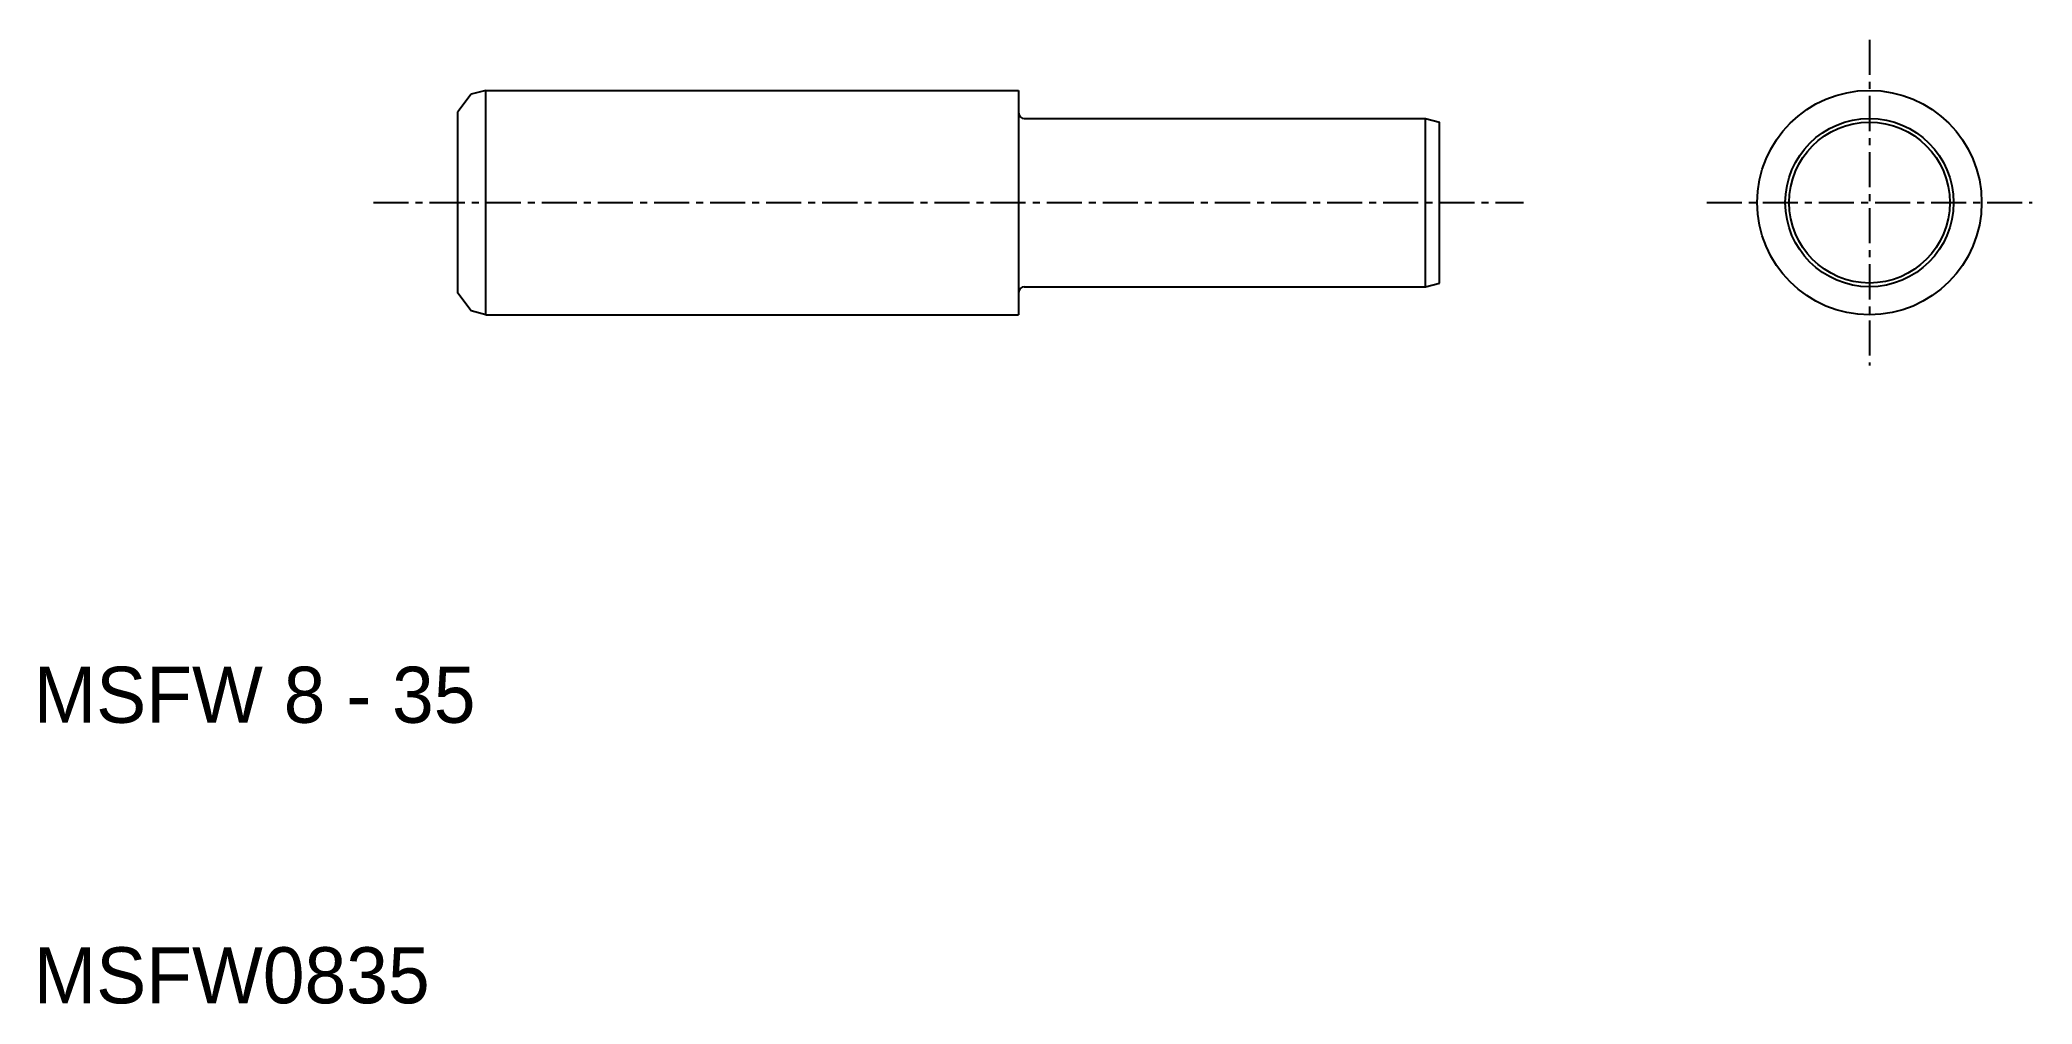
# Model space of a CAD drawing. Extents: x 10.2 to 81.3, y 10 to 44.3.
import ezdxf

# ---------------------------------------------------------------- set-up
doc = ezdxf.new("R2010")
doc.units = 0
doc.linetypes.add('CENTER', pattern=[2, 1.25, -0.25, 0.25, -0.25])
doc.layers.get('0').update_dxf_attribs({"linetype": 'CONTINUOUS'})
doc.layers.add('CENTER', color=1, linetype='CENTER')

msp = doc.modelspace()

# ---------------------------------------------------------------- linework, layer by layer
at = {"color": 7, "linetype": 'CONTINUOUS'}
for p, q in [((25.6, 42.405), (25.117, 41.775)), ((26.117, 42.543), (25.6, 42.405)), ((26.117, 42.543), (45.117, 42.543)), ((26.117, 34.543), (26.117, 42.543)), ((45.117, 42.543), (45.117, 34.543)), ((25.117, 35.311), (25.117, 41.775)), ((45.317, 41.543), (59.617, 41.543)), ((59.617, 35.543), (59.617, 41.543)), ((59.617, 41.543), (60.117, 41.409)), ((60.117, 35.677), (60.117, 41.409)), ((45.317, 35.543), (59.617, 35.543)), ((59.617, 35.543), (60.117, 35.677)), ((25.6, 34.682), (25.117, 35.311)), ((26.117, 34.543), (25.6, 34.682)), ((26.117, 34.543), (45.117, 34.543))]:
    msp.add_line(p, q, dxfattribs=at)
for radius in [4, 3, 2.866]:
    msp.add_circle((75.451, 38.543), radius, dxfattribs=at)
for centre, start, end in [((45.317, 41.743), 180, 270), ((45.317, 35.343), 90, 180)]:
    msp.add_arc(centre, 0.2, start, end, dxfattribs=at)
at = {"layer": 'CENTER', "color": 1, "linetype": 'CENTER'}
for p, q in [((75.451, 44.344), (75.451, 32.742)), ((22.117, 38.543), (63.117, 38.543)), ((69.65, 38.543), (81.252, 38.543))]:
    msp.add_line(p, q, dxfattribs=at)

# ---------------------------------------------------------------- texts
at = {"color": 7, "linetype": 'CONTINUOUS'}
for s, p in [('MSFW 8 - 35', (10, 20)), ('MSFW0835', (10, 10))]:
    msp.add_text(s, height=2, dxfattribs=at).set_placement(p)

doc.saveas('drawing.dxf')
